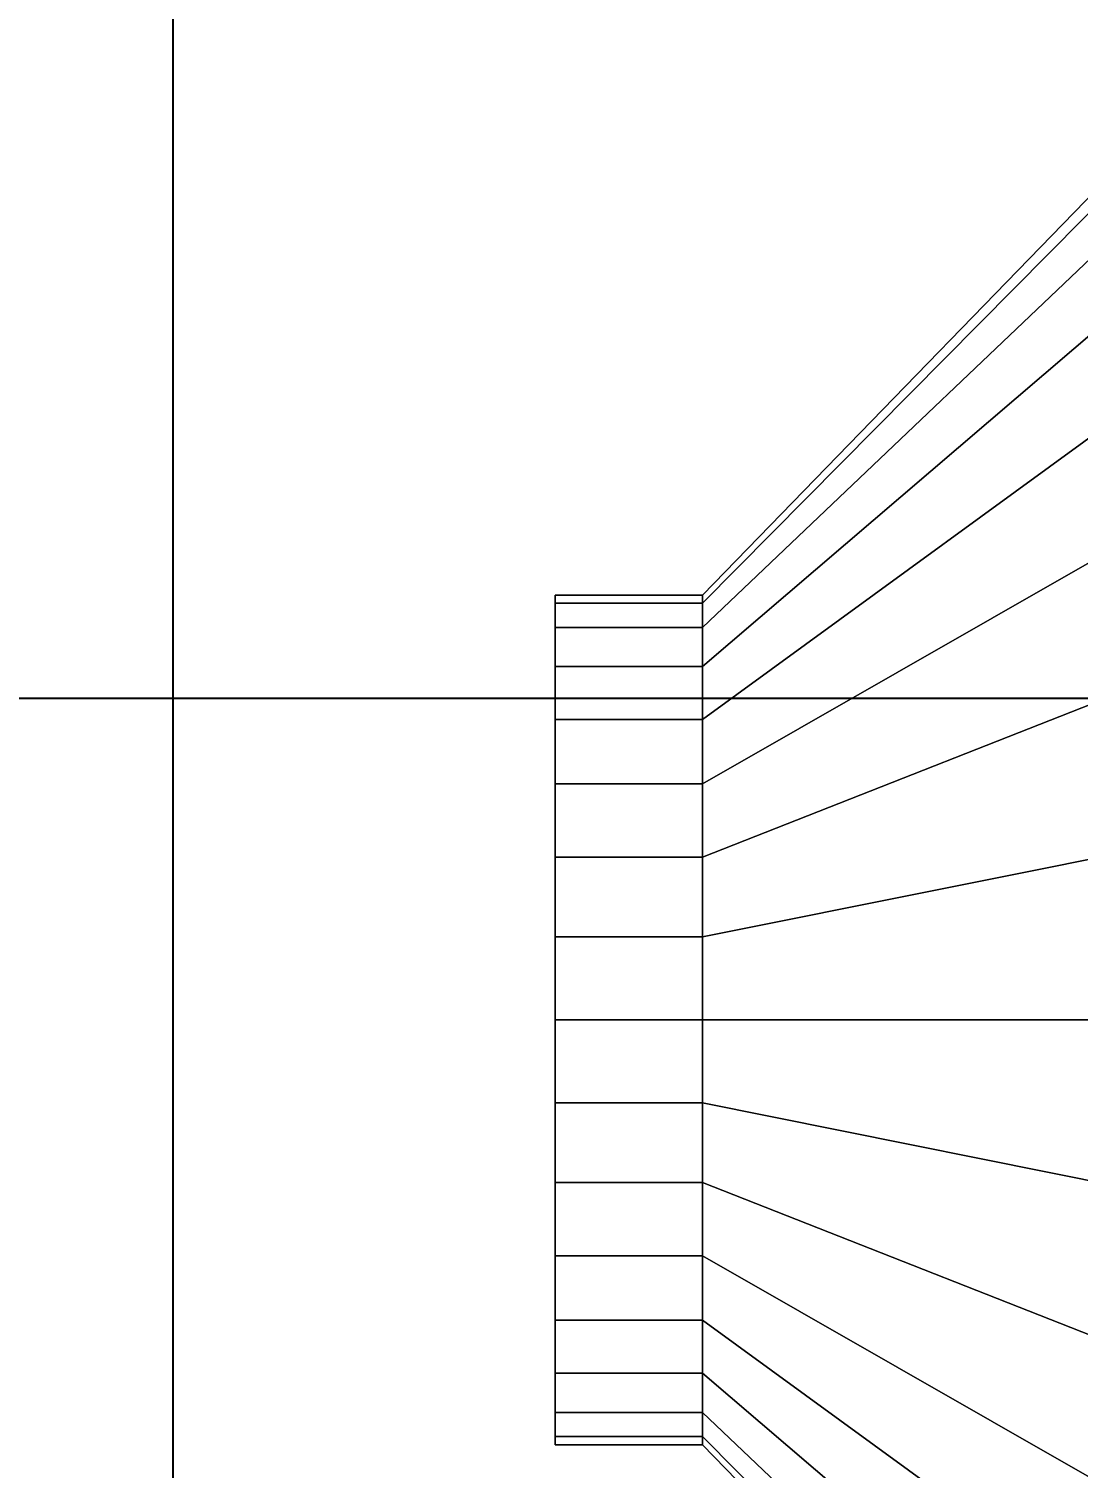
# Model space of a CAD drawing. Header units: millimetres. Extents: x -92759 to 184353, y -15225 to 86714.
# Drawn here: x -37628.2 to -37443, y 38364.5 to 38618.6 of the extents above; entities that cross this region are included whole.
import ezdxf

# ---------------------------------------------------------------- set-up
doc = ezdxf.new("R2010")
doc.units = ezdxf.units.MM
for name, color, linetype in [('A-PATT-CONC', 8, 'Continuous'), ('HF Text', 7, 'Continuous'), ('M-ACMV_FCU', 5, 'Continuous')]:
    doc.layers.add(name, color=color, linetype=linetype)
doc.layers.add('HFI 9MM FPB', color=94, linetype='Continuous', lineweight=5)
doc.layers.add('M-ACMV_FAF', color=86, linetype='Continuous', lineweight=9)
doc.styles.add('Arial_4', font='arial.ttf', dxfattribs={"height": 1.8})

# ---------------------------------------------------------------- blocks, each defined once
blk = doc.blocks.new('RCP_B8L1')
at = {"layer": 'A-PATT-CONC'}
h = blk.add_hatch(dxfattribs=at)
h.set_pattern_fill('ANSI37', color=256, scale=189, angle=45)
h.set_pattern_definition([(90, (18803.95, 468011.7), (-600.075, 0), []), (180, (18803.95, 468011.7), (-6e-14, -600.075), [])])
h.paths.add_polyline_path([(14603.95033, 468011.70958), (18803.95032, 468011.70958), (18803.95032, 465011.70958), (14603.95033, 465011.70958)])
at = {"layer": 'HFI 9MM FPB'}
h = blk.add_hatch(dxfattribs=at)
h.set_pattern_fill('ANSI33', color=256, scale=50)
h.set_pattern_definition([(45, (-200000, 500000), (-224.5064, 224.5064), []), (45, (-199775.5, 500000), (-224.5064, 224.5064), [158.75, -79.375])])
h.paths.add_polyline_path([(14286.95033, 468261.70958), (19120.95033, 468261.70958), (19120.95033, 464761.70958), (14286.95033, 464761.70958)])
h.paths.add_polyline_path([(14603.95033, 468011.70958), (18803.95032, 468011.70958), (18803.95032, 465011.70958), (14603.95033, 465011.70958)], flags=16)
at = {"layer": 'HF Text', "insert": (16736.50442, 465723.06813), "char_height": 201.462343, "width": 1263.3462081, "attachment_point": 1, "style": 'Arial_4', "bg_fill": 16, "box_fill_scale": 1.5, "bg_fill_color": 256, "bg_fill_transparency": 0}
blk.add_mtext('CH= 2800', dxfattribs=at)
blk = doc.blocks.new('A$C7ee587d2')
at = {"layer": 'M-ACMV_FAF', "lineweight": 5, "invisible_edges": 14}
for points in [[(-254.251043, 104, 31.319129), (-255.5, 104, 44), (-265.5, 104, 44), (-264.058896, 104, 29.368226)], [(-255.5, 104, 44), (-254.251043, 104, 56.680871), (-264.058896, 104, 58.631774), (-265.5, 104, 44)], [(-250.55217, 104, 19.125577), (-254.251043, 104, 31.319129), (-264.058896, 104, 29.368226), (-259.790965, 104, 15.298743)], [(-254.251043, 104, 56.680871), (-250.55217, 104, 68.874423), (-259.790965, 104, 72.701257), (-264.058896, 104, 58.631774)], [(-244.545525, 104, 7.887935), (-250.55217, 104, 19.125577), (-259.790965, 104, 15.298743), (-252.860221, 104, 2.332233)], [(-250.55217, 104, 68.874423), (-244.545525, 104, 80.112065), (-252.860221, 104, 85.667767), (-259.790965, 104, 72.701257)], [(-236.461941, 104, -1.961941), (-244.545525, 104, 7.887935), (-252.860221, 104, 2.332233), (-243.533009, 104, -9.033009)], [(-244.545525, 104, 80.112065), (-236.461941, 104, 89.961941), (-243.533009, 104, 97.033009), (-252.860221, 104, 85.667767)], [(-226.612065, 104, -10.045525), (-236.461941, 104, -1.961941), (-243.533009, 104, -9.033009), (-232.167767, 104, -18.360221)], [(-236.461941, 104, 89.961941), (-226.612065, 104, 98.045525), (-232.167767, 104, 106.360221), (-243.533009, 104, 97.033009)], [(-215.374423, 104, -16.05217), (-226.612065, 104, -10.045525), (-232.167767, 104, -18.360221), (-219.201257, 104, -25.290965)], [(-226.612065, 104, 98.045525), (-215.374423, 104, 104.05217), (-219.201257, 104, 113.290965), (-232.167767, 104, 106.360221)], [(-203.180871, 104, -19.751043), (-215.374423, 104, -16.05217), (-219.201257, 104, -25.290965), (-205.131774, 104, -29.558896)], [(-215.374423, 104, 104.05217), (-203.180871, 104, 107.751043), (-205.131774, 104, 117.558896), (-219.201257, 104, 113.290965)], [(-190.5, 104, -21), (-203.180871, 104, -19.751043), (-205.131774, 104, -29.558896), (-190.5, 104, -31)], [(-203.180871, 104, 107.751043), (-190.5, 104, 109), (-190.5, 104, 119), (-205.131774, 104, 117.558896)], [(-190.5, 104, 109), (-177.819129, 104, 107.751043), (-175.868226, 104, 117.558896), (-190.5, 104, 119)], [(-177.819129, 104, -19.751043), (-190.5, 104, -21), (-190.5, 104, -31), (-175.868226, 104, -29.558896)], [(-177.819129, 104, 107.751043), (-165.625577, 104, 104.05217), (-161.798743, 104, 113.290965), (-175.868226, 104, 117.558896)], [(-165.625577, 104, -16.05217), (-177.819129, 104, -19.751043), (-175.868226, 104, -29.558896), (-161.798743, 104, -25.290965)], [(-165.625577, 104, 104.05217), (-154.387935, 104, 98.045525), (-148.832233, 104, 106.360221), (-161.798743, 104, 113.290965)], [(-154.387935, 104, -10.045525), (-165.625577, 104, -16.05217), (-161.798743, 104, -25.290965), (-148.832233, 104, -18.360221)], [(-154.387935, 104, 98.045525), (-144.538059, 104, 89.961941), (-137.466991, 104, 97.033009), (-148.832233, 104, 106.360221)], [(-144.538059, 104, -1.961941), (-154.387935, 104, -10.045525), (-148.832233, 104, -18.360221), (-137.466991, 104, -9.033009)], [(-144.538059, 104, 89.961941), (-136.454475, 104, 80.112065), (-128.139779, 104, 85.667767), (-137.466991, 104, 97.033009)], [(-136.454475, 104, 7.887935), (-144.538059, 104, -1.961941), (-137.466991, 104, -9.033009), (-128.139779, 104, 2.332233)], [(-136.454475, 104, 80.112065), (-130.44783, 104, 68.874423), (-121.209035, 104, 72.701257), (-128.139779, 104, 85.667767)], [(-130.44783, 104, 19.125577), (-136.454475, 104, 7.887935), (-128.139779, 104, 2.332233), (-121.209035, 104, 15.298743)], [(-130.44783, 104, 68.874423), (-126.748957, 104, 56.680871), (-116.941104, 104, 58.631774), (-121.209035, 104, 72.701257)], [(-126.748957, 104, 31.319129), (-130.44783, 104, 19.125577), (-121.209035, 104, 15.298743), (-116.941104, 104, 29.368226)], [(-126.748957, 104, 56.680871), (-125.5, 104, 44), (-115.5, 104, 44), (-116.941104, 104, 58.631774)], [(-125.5, 104, 44), (-126.748957, 104, 31.319129), (-116.941104, 104, 29.368226), (-115.5, 104, 44)]]:
    blk.add_3dface(points, dxfattribs=at)
at = {"layer": 'M-ACMV_FAF', "lineweight": 5}
mesh = blk.add_polymesh((2, 32), dxfattribs=dict(at, n_close=True))
for k, corner in enumerate([(-190.5, 78, 119), (-175.868226, 78, 117.558896), (-161.798743, 78, 113.290965), (-148.832233, 78, 106.360221), (-137.466991, 78, 97.033009), (-128.139779, 78, 85.667767), (-121.209035, 78, 72.701257), (-116.941104, 78, 58.631774), (-115.5, 78, 44), (-116.941104, 78, 29.368226), (-121.209035, 78, 15.298743), (-128.139779, 78, 2.332233), (-137.466991, 78, -9.033009), (-148.832233, 78, -18.360221), (-161.798743, 78, -25.290965), (-175.868226, 78, -29.558896), (-190.5, 78, -31), (-205.131774, 78, -29.558896), (-219.201257, 78, -25.290965), (-232.167767, 78, -18.360221), (-243.533009, 78, -9.033009), (-252.860221, 78, 2.332233), (-259.790965, 78, 15.298743), (-264.058896, 78, 29.368226), (-265.5, 78, 44), (-264.058896, 78, 58.631774), (-259.790965, 78, 72.701257), (-252.860221, 78, 85.667767), (-243.533009, 78, 97.033009), (-232.167767, 78, 106.360221), (-219.201257, 78, 113.290965), (-205.131774, 78, 117.558896), (-190.5, 104, 119), (-175.868226, 104, 117.558896), (-161.798743, 104, 113.290965), (-148.832233, 104, 106.360221), (-137.466991, 104, 97.033009), (-128.139779, 104, 85.667767), (-121.209035, 104, 72.701257), (-116.941104, 104, 58.631774), (-115.5, 104, 44), (-116.941104, 104, 29.368226), (-121.209035, 104, 15.298743), (-128.139779, 104, 2.332233), (-137.466991, 104, -9.033009), (-148.832233, 104, -18.360221), (-161.798743, 104, -25.290965), (-175.868226, 104, -29.558896), (-190.5, 104, -31), (-205.131774, 104, -29.558896), (-219.201257, 104, -25.290965), (-232.167767, 104, -18.360221), (-243.533009, 104, -9.033009), (-252.860221, 104, 2.332233), (-259.790965, 104, 15.298743), (-264.058896, 104, 29.368226), (-265.5, 104, 44), (-264.058896, 104, 58.631774), (-259.790965, 104, 72.701257), (-252.860221, 104, 85.667767), (-243.533009, 104, 97.033009), (-232.167767, 104, 106.360221), (-219.201257, 104, 113.290965), (-205.131774, 104, 117.558896)]):
    mesh.set_mesh_vertex(divmod(k, 32), corner)
mesh = blk.add_polymesh((2, 32), dxfattribs=dict(at, n_close=True))
for k, corner in enumerate([(-190.5, -7.5, 207), (-158.700278, -7.5, 203.868001), (-128.122601, -7.5, 194.592364), (-99.942052, -7.5, 179.529547), (-75.241595, -7.5, 159.258405), (-54.970453, -7.5, 134.557948), (-39.907636, -7.5, 106.377399), (-30.631999, -7.5, 75.799722), (-27.5, -7.5, 44), (-30.631999, -7.5, 12.200278), (-39.907636, -7.5, -18.377399), (-54.970453, -7.5, -46.557948), (-75.241595, -7.5, -71.258405), (-99.942052, -7.5, -91.529547), (-128.122601, -7.5, -106.592364), (-158.700278, -7.5, -115.868001), (-190.5, -7.5, -119), (-222.299722, -7.5, -115.868001), (-252.877399, -7.5, -106.592364), (-281.057948, -7.5, -91.529547), (-305.758405, -7.5, -71.258405), (-326.029547, -7.5, -46.557948), (-341.092364, -7.5, -18.377399), (-350.368001, -7.5, 12.200278), (-353.5, -7.5, 44), (-350.368001, -7.5, 75.799722), (-341.092364, -7.5, 106.377399), (-326.029547, -7.5, 134.557948), (-305.758405, -7.5, 159.258405), (-281.057948, -7.5, 179.529547), (-252.877399, -7.5, 194.592364), (-222.299722, -7.5, 203.868001), (-190.5, 78, 119), (-175.868226, 78, 117.558896), (-161.798743, 78, 113.290965), (-148.832233, 78, 106.360221), (-137.466991, 78, 97.033009), (-128.139779, 78, 85.667767), (-121.209035, 78, 72.701257), (-116.941104, 78, 58.631774), (-115.5, 78, 44), (-116.941104, 78, 29.368226), (-121.209035, 78, 15.298743), (-128.139779, 78, 2.332233), (-137.466991, 78, -9.033009), (-148.832233, 78, -18.360221), (-161.798743, 78, -25.290965), (-175.868226, 78, -29.558896), (-190.5, 78, -31), (-205.131774, 78, -29.558896), (-219.201257, 78, -25.290965), (-232.167767, 78, -18.360221), (-243.533009, 78, -9.033009), (-252.860221, 78, 2.332233), (-259.790965, 78, 15.298743), (-264.058896, 78, 29.368226), (-265.5, 78, 44), (-264.058896, 78, 58.631774), (-259.790965, 78, 72.701257), (-252.860221, 78, 85.667767), (-243.533009, 78, 97.033009), (-232.167767, 78, 106.360221), (-219.201257, 78, 113.290965), (-205.131774, 78, 117.558896)]):
    mesh.set_mesh_vertex(divmod(k, 32), corner)
blk = doc.blocks.new('ACMV_B8L1_R9')
at = {"layer": 'M-ACMV_FAF', "lineweight": 5, "xscale": -1.000000000000007, "rotation": 90}
blk.add_blockref('A$C7ee587d2', (252371.74, -71701.44, 20.38), dxfattribs=at)

msp = doc.modelspace()

# ---------------------------------------------------------------- block references
at = {"layer": 'A-PATT-CONC', "color": 152, "true_color": 0x2776bb}
msp.add_blockref('RCP_B8L1', (-54803.97, -426920.47), dxfattribs=at)

# ---------------------------------------------------------------- next in the draw order: block references
at = {"layer": 'M-ACMV_FCU', "color": 5}
msp.add_blockref('ACMV_B8L1_R9', (-289803.02, 109954.6), dxfattribs=at)

doc.saveas('drawing.dxf')
